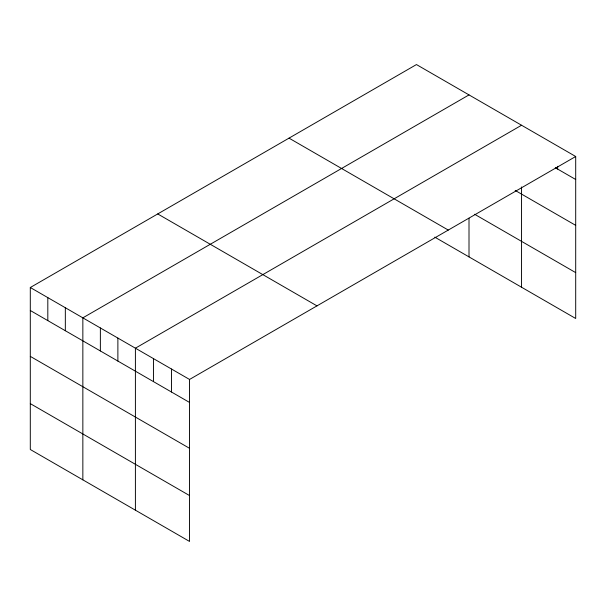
<?xml version="1.0" encoding="UTF-8"?>
<svg xmlns="http://www.w3.org/2000/svg" width="606" height="606" viewBox="0 0 606 606"><rect width="100%" height="100%" fill="white"/><g stroke="black" fill="none" stroke-linecap="round" stroke-linejoin="round"><path stroke-width="0.91" d="M575.7 156.499L189.542 379.447L189.542 541.438L30.3 449.5L30.3 287.509L416.458 64.562L575.7 156.499L575.7 318.491L434.767 237.128M469.006 94.907L82.848 317.847L82.848 479.838M521.554 125.245L135.403 348.192L135.403 510.176M555.301 167.718L575.7 179.497M515.191 190.428L575.7 225.364M474.581 214.244L575.7 272.624M289.024 138.138L448.266 230.075M157.734 213.941L316.976 305.878M30.3 287.509L189.542 379.447M30.3 310.499L189.542 402.445M30.3 356.373L189.542 448.311M30.3 403.626L189.542 495.564M557.649 166.317L557.649 169.074M521.554 186.913L521.554 287.229M469.006 218.221L469.006 256.891M171.498 369.031L171.498 392.021M153.447 358.608L153.447 381.598M117.882 338.072L117.882 361.07M100.369 327.96L100.369 350.957M65.334 307.734L65.334 330.732M47.813 297.622L47.813 320.619"/></g></svg>
